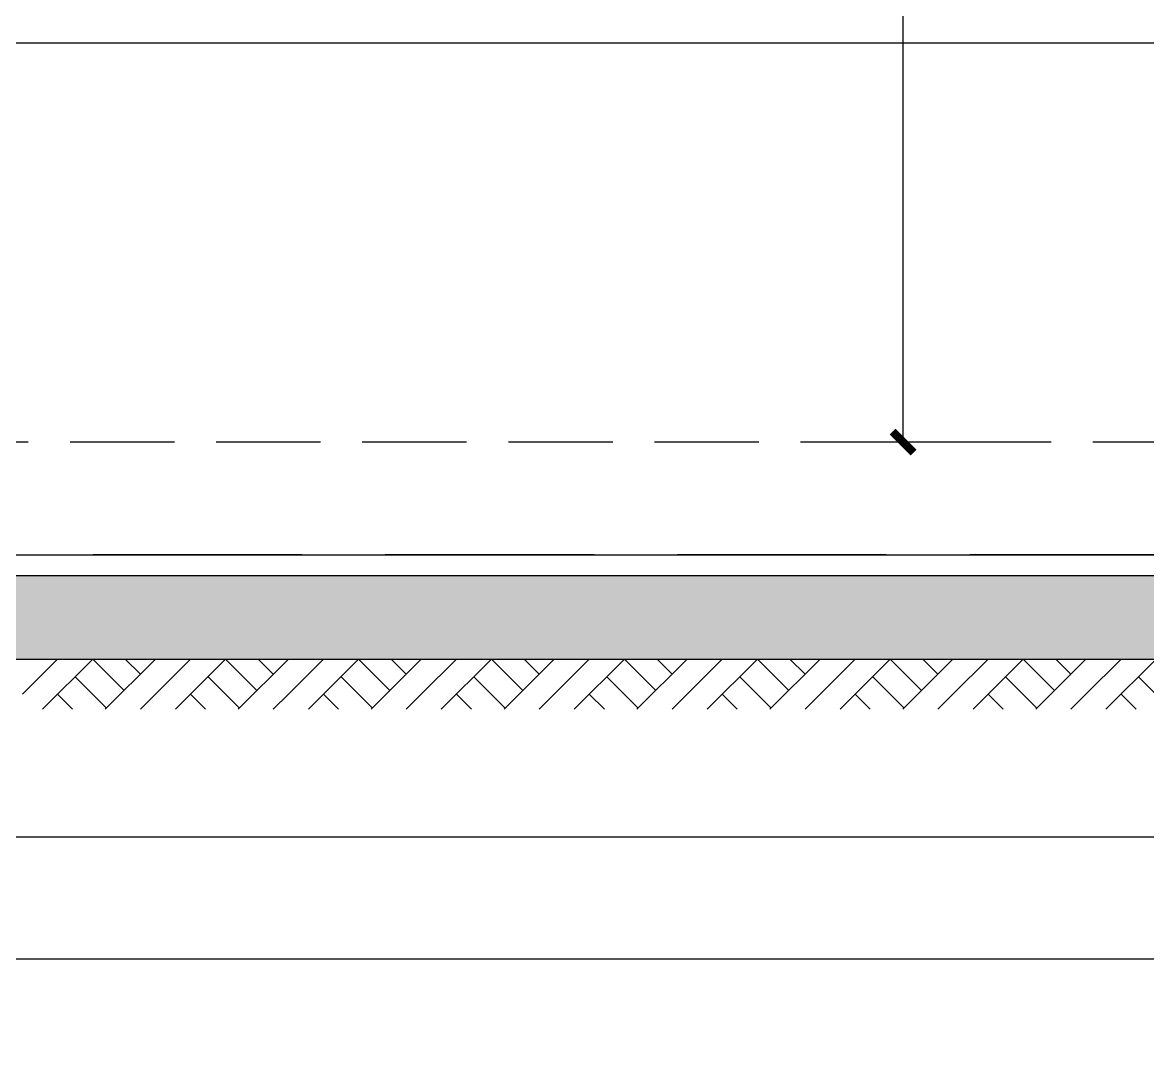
# Model space of a CAD drawing. Extents: x -1899985 to -450366, y 556196 to 2151267.
# Drawn here: x -1658149 to -1655455, y 567080 to 569532 of the extents above; entities that cross this region are included whole.
import ezdxf

# ---------------------------------------------------------------- set-up
doc = ezdxf.new("R2010")
doc.units = 0
doc.header["$LTSCALE"] = 1000
doc.header["$MEASUREMENT"] = 0
for name, pattern in [('__DASH', [0.35, 0.25, -0.1]), ('DASH', [0.35, 0.25, -0.1]), ('DOTE', [2.42, 2, -0.2, 0.02, -0.2])]:
    doc.linetypes.add(name, pattern=pattern)
doc.layers.get('Defpoints').update_dxf_attribs({"color": 210})
for name, color, linetype in [('A-AXIS-DOTE', 14, 'DOTE'), ('A-AXIS-SYMB', 3, 'Continuous'), ('A-HATCH-1', 252, 'Continuous'), ('A-LIN-V', 9, 'Continuous'), ('A-SFCE', 30, 'Continuous'), ('AS-COLN', 6, 'Continuous'), ('建-尺寸', 3, 'Continuous')]:
    doc.layers.add(name, color=color, linetype=linetype)
doc.styles.add('A-DIM_T3', font='SIMPLEX', dxfattribs={"width": 0.705882, "bigfont": 'GBCBIG'})
doc.dimstyles.new('A-DIM&&50', dxfattribs={"dimtxt": 148.75, "dimasz": 50, "dimexe": 50, "dimexo": 50, "dimgap": 63.125, "dimtad": 1, "dimdec": 0, "dimzin": 0, "dimdsep": 46, "dimtxsty": 'A-DIM_T3', "dimblk": 'ARCHTICK', "dimcen": 0.09, "dimclrt": 7, "dimazin": 2, "dimtfac": 1, "dimtdec": 0, "dimtix": 1, "dimtmove": 2, "dimatfit": 3, "dimfxl": 0, "dimtolj": 1, "dimtzin": 0, "dimarcsym": 0})
doc.dimstyles.new('A-DIM&&79', dxfattribs={"dimtxt": 233.773377, "dimasz": 78.579286, "dimexe": 78.579286, "dimexo": 78.579286, "dimgap": 99.206349, "dimtad": 1, "dimdec": 0, "dimzin": 0, "dimdsep": 46, "dimtxsty": 'A-DIM_T3', "dimblk": 'ARCHTICK', "dimcen": 0.09, "dimclrt": 7, "dimazin": 2, "dimtfac": 1, "dimtdec": 0, "dimtix": 1, "dimtmove": 2, "dimatfit": 3, "dimfxl": 0, "dimtolj": 1, "dimtzin": 0, "dimarcsym": 0})

# ---------------------------------------------------------------- blocks, each defined once
blk = doc.blocks.new('_ArchTick')
at = {"color": 0, "linetype": 'ByBlock', "const_width": 0.4}
blk.add_lwpolyline([(-0.5, -0.5), (0.5, 0.5)], dxfattribs=at)
blk = doc.blocks.new('*D497')
at = {"layer": 'Defpoints', "color": 0}
for p in [(-1636415, 570230), (-1626835, 570230), (-1626835, 569518.9)]:
    blk.add_point(p, dxfattribs=at)
at = {"layer": '建-尺寸', "color": 0, "lineweight": -2}
for p, q in [((-1636415, 570151.4), (-1636415, 569440.3)), ((-1626835, 570151.4), (-1626835, 569440.3)), ((-1636415, 569518.9), (-1626835, 569518.9))]:
    blk.add_line(p, q, dxfattribs=at)
at = {"layer": '建-尺寸', "color": 0, "lineweight": -2, "xscale": 78.57928649080975, "yscale": 78.57928649080975, "zscale": 78.57928649080975, "rotation": 180}
blk.add_blockref('_ArchTick', (-1636415, 569518.9), dxfattribs=at)
at = {"layer": '建-尺寸', "color": 0, "lineweight": -2, "xscale": 78.57928649080975, "yscale": 78.57928649080975, "zscale": 78.57928649080975}
blk.add_blockref('_ArchTick', (-1626835, 569518.9), dxfattribs=at)
at = {"layer": '建-尺寸', "color": 7, "insert": (-1631625, 569735), "char_height": 233.77, "attachment_point": 5, "style": 'A-DIM_T3'}
blk.add_mtext('\\A1;9580', dxfattribs=at)
blk = doc.blocks.new('*D499')
at = {"layer": 'Defpoints', "color": 0}
for p in [(-1628054.6, 573732.3), (-1627659.4, 573732.3), (-1627659.4, 568562.5)]:
    blk.add_point(p, dxfattribs=at)
at = {"layer": '建-尺寸', "color": 0, "lineweight": -2}
for p, q in [((-1627709.4, 573732.3), (-1628104.6, 573732.3)), ((-1628054.6, 568562.5), (-1628054.6, 573732.3)), ((-1627709.4, 568562.5), (-1628104.6, 568562.5))]:
    blk.add_line(p, q, dxfattribs=at)
at = {"layer": '建-尺寸', "color": 0, "lineweight": -2, "xscale": 50, "yscale": 50, "zscale": 50}
for p, rotation in [((-1628054.6, 573732.3), 90), ((-1628054.6, 568562.5), 270)]:
    blk.add_blockref('_ArchTick', p, dxfattribs=dict(at, rotation=rotation))
at = {"layer": '建-尺寸', "color": 7, "insert": (-1628192.1, 571147.4), "char_height": 148.75, "attachment_point": 5, "rotation": 90, "style": 'A-DIM_T3'}
blk.add_mtext('\\A1;5170', dxfattribs=at)
blk = doc.blocks.new('*D506')
at = {"layer": 'Defpoints', "color": 0}
for p in [(-1636415, 568230), (-1627135, 568230), (-1627135, 567617.1)]:
    blk.add_point(p, dxfattribs=at)
at = {"layer": '建-尺寸', "color": 0, "lineweight": -2}
for p, q in [((-1636415, 568151.4), (-1636415, 567538.5)), ((-1627135, 568151.4), (-1627135, 567538.5)), ((-1636415, 567617.1), (-1627135, 567617.1))]:
    blk.add_line(p, q, dxfattribs=at)
at = {"layer": '建-尺寸', "color": 0, "lineweight": -2, "xscale": 78.57928649080975, "yscale": 78.57928649080975, "zscale": 78.57928649080975, "rotation": 180}
blk.add_blockref('_ArchTick', (-1636415, 567617.1), dxfattribs=at)
at = {"layer": '建-尺寸', "color": 0, "lineweight": -2, "xscale": 78.57928649080975, "yscale": 78.57928649080975, "zscale": 78.57928649080975}
blk.add_blockref('_ArchTick', (-1627135, 567617.1), dxfattribs=at)
at = {"layer": '建-尺寸', "color": 7, "insert": (-1631775, 567833.2), "char_height": 233.77, "attachment_point": 5, "style": 'A-DIM_T3'}
blk.add_mtext('\\A1;9280', dxfattribs=at)
blk = doc.blocks.new('$LinePat$素土夯实')
at = {"color": 0}
for p, q in [((0, -210), (210, 0)), ((120, -300), (420, 0)), ((420, 0), (607.5, -187.5)), ((495, -300), (795, 0)), ((615, 0), (705, -90)), ((315, -105), (502.5, -292.5)), ((210, -210), (300, -300)), ((705, -300), (795, -210))]:
    blk.add_line(p, q, dxfattribs=at)
blk = doc.blocks.new('5555rrrrrrrrrrr')
at = {"color": 6, "linetype": 'DASH'}
blk.add_lwpolyline([(-1626650, 568562.5), (-1636625, 568562.5), (-1636625, 574792.5), (-1626650, 574792.5)], close=True, dxfattribs=at)
at = {"layer": '建-尺寸'}
for p1, p2, distance, dimstyle, picture, middle in [((-1627659.4, 568562.5), (-1627659.4, 573732.3), 395.2, 'A-DIM&&50', '*D499', (-1628192.1, 571147.4)), ((-1636415, 570230), (-1626835, 570230), -711.1, 'A-DIM&&79', '*D497', (-1631625, 569735)), ((-1636415, 568230), (-1627135, 568230), -612.9, 'A-DIM&&79', '*D506', (-1631775, 567833.2))]:
    dim = blk.add_aligned_dim(p1=p1, p2=p2, distance=distance, dimstyle=dimstyle, dxfattribs=at)
    dim.commit()
    dim.dimension.update_dxf_attribs({"geometry": picture, "text_midpoint": middle})

msp = doc.modelspace()

# ---------------------------------------------------------------- hatches: boundary and pattern name
at = {"layer": 'A-HATCH-1'}
h = msp.add_hatch(dxfattribs=at)
h.set_pattern_fill('混凝土', color=256, scale=50)
h.set_pattern_definition([(50, (0, 50), (358.63009, -31.376067), [37.5, -412.5]), (355, (0, 50), (-69.37567, 376.09607), [30, -330]), (100.4514, (29.9, 47.4), (289.25469, 344.71977), [31.870095, -350.571056]), (46.1842, (0, 150), (533.62052, -82.75951), [56.25, -618.75]), (96.6356, (44.47, 143.1), (467.33135, 487.05894), [47.80514, -525.8565]), (351.1842, (0, 150), (467.33097, 487.0593), [45, -495]), (21, (50, 125), (298.453526, -201.309445), [37.5, -412.5]), (326, (50, 125), (121.657666, 362.57502), [30, -330]), (71.4514, (74.87, 108.22), (420.111314, 161.26525), [31.870095, -350.571056]), (37.5, (0, 50), (6.079928, 166.446927), [0, -326, 0, -335, 0, -331.25]), (7.5, (0, 50), (131.534769, 197.205856), [0, -191, 0, -318.5, 0, -126.25]), (327.5, (-111.5, 50), (266.911218, -11.277436), [0, -125, 0, -390, 0, -517.5]), (317.5, (-161.5, 50), (291.593085, 50.05249), [0, -162.5, 0, -259, 0, -367.5])])
h.paths.add_polyline_path([(-1669310.4, 568007.5), (-1654310.4, 568007.5), (-1654310.4, 568207.5), (-1669310.4, 568207.5)])

# ---------------------------------------------------------------- linework, layer by layer
at = {"layer": 'A-AXIS-DOTE', "linetype": '__DASH', "ltscale": 2}
msp.add_line((-1647680.2, 568257.5), (-1785568.2, 568257.5), dxfattribs=at)
at = {"layer": 'A-AXIS-SYMB'}
msp.add_lwpolyline([(-1780738.3, 567290), (-1717102.4, 567290), (-1717026, 567500), (-1716951.9, 567080), (-1716877.4, 567290), (-1653241.5, 567290)], dxfattribs=at)
at = {"layer": 'A-SFCE'}
msp.add_line((-1669410.4, 568257.5), (-1653810.4, 568257.5), dxfattribs=at)
at = {"layer": 'AS-COLN'}
msp.add_lwpolyline([(-1669610.4, 568007.5), (-1654310.4, 568007.5), (-1654310.4, 568207.5), (-1669610.4, 568207.5)], dxfattribs=at)

# ---------------------------------------------------------------- block references
at = {"layer": 'A-HATCH-1', "xscale": 0.4004620719068419, "yscale": 0.4, "zscale": 0.4}
for p in [(-1658149.2, 568007.5), (-1657830.8, 568007.5), (-1657512.4, 568007.5), (-1657194.1, 568007.5), (-1656875.7, 568007.5), (-1656557.3, 568007.5), (-1656239, 568007.5), (-1655920.6, 568007.5), (-1655602.2, 568007.5)]:
    msp.add_blockref('$LinePat$素土夯实', p, dxfattribs=at)
at = {"layer": 'A-LIN-V'}
msp.add_blockref('5555rrrrrrrrrrr', (-27985.4, -35), dxfattribs=at)

doc.saveas('drawing.dxf')
